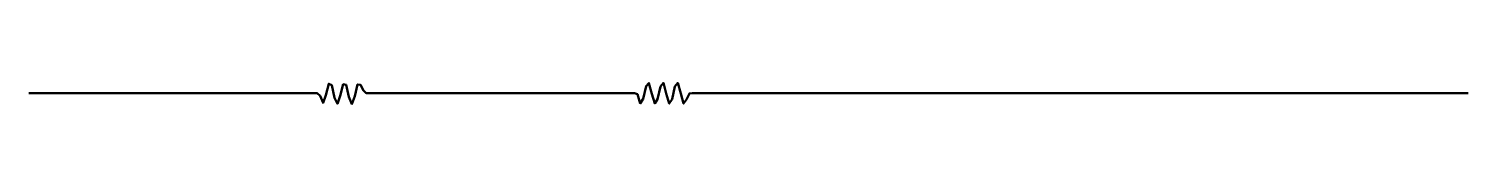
# Model space of a CAD drawing. Extents: x -47 to 452, y 172 to 669.
# Drawn here: x -47.1 to 451.9, y 622.3 to 629.6 of the extents above; entities that cross this region are included whole.
import ezdxf

# ---------------------------------------------------------------- set-up
doc = ezdxf.new("R2010")
doc.units = 0
doc.header["$MEASUREMENT"] = 0
doc.layers.add('Capa 1', color=7, linetype='Continuous', lineweight=0)

# ---------------------------------------------------------------- blocks, each defined once
blk = doc.blocks.new('Block_0')
at = {"layer": 'Capa 1', "color": 18, "lineweight": 50, "true_color": 0x000000}
blk.add_open_spline([(-47.14, 626.06), (-47.14, 626.06), (-46.14, 626.06), (-46.14, 626.06), (-46.14, 626.06), (-45.14, 626.06), (-45.14, 626.06), (-45.14, 626.06), (-44.14, 626.06), (-44.14, 626.06), (-44.14, 626.06), (-43.14, 626.06), (-43.14, 626.06), (-43.14, 626.06), (-42.14, 626.06), (-42.14, 626.06), (-42.14, 626.06), (-41.14, 626.06), (-41.14, 626.06), (-41.14, 626.06), (-40.14, 626.06), (-40.14, 626.06), (-40.14, 626.06), (-39.14, 626.06), (-39.14, 626.06), (-39.14, 626.06), (-38.14, 626.06), (-38.14, 626.06), (-38.14, 626.06), (-37.14, 626.06), (-37.14, 626.06), (-37.14, 626.06), (-36.14, 626.06), (-36.14, 626.06), (-36.14, 626.06), (-35.14, 626.06), (-35.14, 626.06), (-35.14, 626.06), (-34.14, 626.06), (-34.14, 626.06), (-34.14, 626.06), (-33.14, 626.06), (-33.14, 626.06), (-33.14, 626.06), (-32.14, 626.06), (-32.14, 626.06), (-32.14, 626.06), (-31.14, 626.06), (-31.14, 626.06), (-31.14, 626.06), (-30.14, 626.06), (-30.14, 626.06), (-30.14, 626.06), (-29.14, 626.06), (-29.14, 626.06), (-29.14, 626.06), (-28.14, 626.06), (-28.14, 626.06), (-28.14, 626.06), (-27.14, 626.06), (-27.14, 626.06), (-27.14, 626.06), (-26.14, 626.06), (-26.14, 626.06), (-26.14, 626.06), (-25.14, 626.06), (-25.14, 626.06), (-25.14, 626.06), (-24.14, 626.06), (-24.14, 626.06), (-24.14, 626.06), (-23.14, 626.06), (-23.14, 626.06), (-23.14, 626.06), (-22.14, 626.06), (-22.14, 626.06), (-22.14, 626.06), (-21.14, 626.06), (-21.14, 626.06), (-21.14, 626.06), (-20.14, 626.06), (-20.14, 626.06), (-20.14, 626.06), (-19.14, 626.06), (-19.14, 626.06), (-19.14, 626.06), (-18.14, 626.06), (-18.14, 626.06), (-18.14, 626.06), (-17.14, 626.06), (-17.14, 626.06), (-17.14, 626.06), (-16.14, 626.06), (-16.14, 626.06), (-16.14, 626.06), (-15.14, 626.06), (-15.14, 626.06), (-15.14, 626.06), (-14.14, 626.06), (-14.14, 626.06), (-14.14, 626.06), (-13.14, 626.06), (-13.14, 626.06), (-13.14, 626.06), (-12.14, 626.06), (-12.14, 626.06), (-12.14, 626.06), (-11.14, 626.06), (-11.14, 626.06), (-11.14, 626.06), (-10.14, 626.06), (-10.14, 626.06), (-10.14, 626.06), (-9.14, 626.06), (-9.14, 626.06), (-9.14, 626.06), (-8.14, 626.06), (-8.14, 626.06), (-8.14, 626.06), (-7.14, 626.06), (-7.14, 626.06), (-7.14, 626.06), (-6.14, 626.06), (-6.14, 626.06), (-6.14, 626.06), (-5.14, 626.06), (-5.14, 626.06), (-5.14, 626.06), (-4.14, 626.06), (-4.14, 626.06), (-4.14, 626.06), (-3.14, 626.06), (-3.14, 626.06), (-3.14, 626.06), (-2.14, 626.06), (-2.14, 626.06), (-2.14, 626.06), (-1.14, 626.06), (-1.14, 626.06), (-1.14, 626.06), (-0.14, 626.06), (-0.14, 626.06), (-0.14, 626.06), (0.86, 626.06), (0.86, 626.06), (0.86, 626.06), (1.86, 626.06), (1.86, 626.06), (1.86, 626.06), (2.86, 626.06), (2.86, 626.06), (2.86, 626.06), (3.86, 626.06), (3.86, 626.06), (3.86, 626.06), (4.86, 626.06), (4.86, 626.06), (4.86, 626.06), (5.86, 626.06), (5.86, 626.06), (5.86, 626.06), (6.86, 626.06), (6.86, 626.06), (6.86, 626.06), (7.86, 626.06), (7.86, 626.06), (7.86, 626.06), (8.86, 626.06), (8.86, 626.06), (8.86, 626.06), (9.86, 626.06), (9.86, 626.06), (9.86, 626.06), (10.86, 626.06), (10.86, 626.06), (10.86, 626.06), (11.86, 626.06), (11.86, 626.06), (11.86, 626.06), (12.86, 626.06), (12.86, 626.06), (12.86, 626.06), (13.86, 626.06), (13.86, 626.06), (13.86, 626.06), (14.86, 626.06), (14.86, 626.06), (14.86, 626.06), (15.86, 626.06), (15.86, 626.06), (15.86, 626.06), (16.86, 626.06), (16.86, 626.06), (16.86, 626.06), (17.86, 626.06), (17.86, 626.06), (17.86, 626.06), (18.86, 626.06), (18.86, 626.06), (18.86, 626.06), (19.86, 626.06), (19.86, 626.06), (19.86, 626.06), (20.86, 626.06), (20.86, 626.06), (20.86, 626.06), (21.86, 626.06), (21.86, 626.06), (21.86, 626.06), (22.86, 626.06), (22.86, 626.06), (22.86, 626.06), (23.86, 626.06), (23.86, 626.06), (23.86, 626.06), (24.86, 626.06), (24.86, 626.06), (24.86, 626.06), (25.86, 626.06), (25.86, 626.06), (25.86, 626.06), (26.86, 626.06), (26.86, 626.06), (26.86, 626.06), (27.86, 626.06), (27.86, 626.06), (27.86, 626.06), (28.86, 626.06), (28.86, 626.06), (28.86, 626.06), (29.86, 626.06), (29.86, 626.06), (29.86, 626.06), (30.86, 626.06), (30.86, 626.06), (30.86, 626.06), (31.86, 626.06), (31.86, 626.06), (31.86, 626.06), (32.86, 626.06), (32.86, 626.06), (32.86, 626.06), (33.86, 626.06), (33.86, 626.06), (33.86, 626.06), (34.86, 626.06), (34.86, 626.06), (34.86, 626.06), (35.86, 626.06), (35.86, 626.06), (35.86, 626.06), (36.86, 626.06), (36.86, 626.06), (36.86, 626.06), (37.86, 626.06), (37.86, 626.06), (37.86, 626.06), (38.86, 626.06), (38.86, 626.06), (38.86, 626.06), (39.86, 626.06), (39.86, 626.06), (39.86, 626.06), (40.86, 626.06), (40.86, 626.06), (40.86, 626.06), (41.86, 626.06), (41.86, 626.06), (41.86, 626.06), (42.86, 626.06), (42.86, 626.06), (42.86, 626.06), (43.86, 626.06), (43.86, 626.06), (43.86, 626.06), (44.86, 626.06), (44.86, 626.06), (44.86, 626.06), (45.86, 626.06), (45.86, 626.06), (45.86, 626.06), (46.86, 626.06), (46.86, 626.06), (46.86, 626.06), (47.86, 626.06), (47.86, 626.06), (47.86, 626.06), (48.86, 626.06), (48.86, 626.06), (48.86, 626.06), (49.86, 626.06), (49.86, 626.06), (49.86, 626.06), (50.86, 626.06), (50.86, 626.06), (50.86, 626.06), (51.86, 626.06), (51.86, 626.06), (51.86, 626.06), (52.86, 626.06), (52.86, 626.06), (52.86, 626.06), (53.86, 625.16), (53.86, 625.16), (53.86, 625.16), (54.86, 622.66), (54.86, 622.66), (54.86, 622.66), (55.86, 625.36), (55.86, 625.36), (55.86, 625.36), (56.86, 629.35), (56.86, 629.35), (56.86, 629.35), (57.86, 628.82), (57.86, 628.82), (57.86, 628.82), (58.86, 624.49), (58.86, 624.49), (58.86, 624.49), (59.86, 622.38), (59.86, 622.38), (59.86, 622.38), (60.86, 625.18), (60.86, 625.18), (60.86, 625.18), (61.86, 629.14), (61.86, 629.14), (61.86, 629.14), (62.86, 629), (62.86, 629), (62.86, 629), (63.86, 624.83), (63.86, 624.83), (63.86, 624.83), (64.86, 622.28), (64.86, 622.28), (64.86, 622.28), (65.86, 624.98), (65.86, 624.98), (65.86, 624.98), (66.86, 629.07), (66.86, 629.07), (66.86, 629.07), (67.86, 628.92), (67.86, 628.92), (67.86, 628.92), (68.86, 626.98), (68.86, 626.98), (68.86, 626.98), (69.86, 626.06), (69.86, 626.06), (69.86, 626.06), (70.86, 626.06), (70.86, 626.06), (70.86, 626.06), (71.86, 626.06), (71.86, 626.06), (71.86, 626.06), (72.86, 626.06), (72.86, 626.06), (72.86, 626.06), (73.86, 626.06), (73.86, 626.06), (73.86, 626.06), (74.86, 626.06), (74.86, 626.06), (74.86, 626.06), (75.86, 626.06), (75.86, 626.06), (75.86, 626.06), (76.86, 626.06), (76.86, 626.06), (76.86, 626.06), (77.86, 626.06), (77.86, 626.06), (77.86, 626.06), (78.86, 626.06), (78.86, 626.06), (78.86, 626.06), (79.86, 626.06), (79.86, 626.06), (79.86, 626.06), (80.86, 626.06), (80.86, 626.06), (80.86, 626.06), (81.86, 626.06), (81.86, 626.06), (81.86, 626.06), (82.86, 626.06), (82.86, 626.06), (82.86, 626.06), (83.86, 626.06), (83.86, 626.06), (83.86, 626.06), (84.86, 626.06), (84.86, 626.06), (84.86, 626.06), (85.86, 626.06), (85.86, 626.06), (85.86, 626.06), (86.86, 626.06), (86.86, 626.06), (86.86, 626.06), (87.86, 626.06), (87.86, 626.06), (87.86, 626.06), (88.86, 626.06), (88.86, 626.06), (88.86, 626.06), (89.86, 626.06), (89.86, 626.06), (89.86, 626.06), (90.86, 626.06), (90.86, 626.06), (90.86, 626.06), (91.86, 626.06), (91.86, 626.06), (91.86, 626.06), (92.86, 626.06), (92.86, 626.06), (92.86, 626.06), (93.86, 626.06), (93.86, 626.06), (93.86, 626.06), (94.86, 626.06), (94.86, 626.06), (94.86, 626.06), (95.86, 626.06), (95.86, 626.06), (95.86, 626.06), (96.86, 626.06), (96.86, 626.06), (96.86, 626.06), (97.86, 626.06), (97.86, 626.06), (97.86, 626.06), (98.86, 626.06), (98.86, 626.06), (98.86, 626.06), (99.86, 626.06), (99.86, 626.06), (99.86, 626.06), (100.86, 626.06), (100.86, 626.06), (100.86, 626.06), (101.86, 626.06), (101.86, 626.06), (101.86, 626.06), (102.86, 626.06), (102.86, 626.06), (102.86, 626.06), (103.86, 626.06), (103.86, 626.06), (103.86, 626.06), (104.86, 626.06), (104.86, 626.06), (104.86, 626.06), (105.86, 626.06), (105.86, 626.06), (105.86, 626.06), (106.86, 626.06), (106.86, 626.06), (106.86, 626.06), (107.86, 626.06), (107.86, 626.06), (107.86, 626.06), (108.86, 626.06), (108.86, 626.06), (108.86, 626.06), (109.86, 626.06), (109.86, 626.06), (109.86, 626.06), (110.86, 626.06), (110.86, 626.06), (110.86, 626.06), (111.86, 626.06), (111.86, 626.06), (111.86, 626.06), (112.86, 626.06), (112.86, 626.06), (112.86, 626.06), (113.86, 626.06), (113.86, 626.06), (113.86, 626.06), (114.86, 626.06), (114.86, 626.06), (114.86, 626.06), (115.86, 626.06), (115.86, 626.06), (115.86, 626.06), (116.86, 626.06), (116.86, 626.06), (116.86, 626.06), (117.86, 626.06), (117.86, 626.06), (117.86, 626.06), (118.86, 626.06), (118.86, 626.06), (118.86, 626.06), (119.86, 626.06), (119.86, 626.06), (119.86, 626.06), (120.86, 626.06), (120.86, 626.06), (120.86, 626.06), (121.86, 626.06), (121.86, 626.06), (121.86, 626.06), (122.86, 626.06), (122.86, 626.06), (122.86, 626.06), (123.86, 626.06), (123.86, 626.06), (123.86, 626.06), (124.86, 626.06), (124.86, 626.06), (124.86, 626.06), (125.86, 626.06), (125.86, 626.06), (125.86, 626.06), (126.86, 626.06), (126.86, 626.06), (126.86, 626.06), (127.86, 626.06), (127.86, 626.06), (127.86, 626.06), (128.86, 626.06), (128.86, 626.06), (128.86, 626.06), (129.86, 626.06), (129.86, 626.06), (129.86, 626.06), (130.86, 626.06), (130.86, 626.06), (130.86, 626.06), (131.86, 626.06), (131.86, 626.06), (131.86, 626.06), (132.86, 626.06), (132.86, 626.06), (132.86, 626.06), (133.86, 626.06), (133.86, 626.06), (133.86, 626.06), (134.86, 626.06), (134.86, 626.06), (134.86, 626.06), (135.86, 626.06), (135.86, 626.06), (135.86, 626.06), (136.86, 626.06), (136.86, 626.06), (136.86, 626.06), (137.86, 626.06), (137.86, 626.06), (137.86, 626.06), (138.86, 626.06), (138.86, 626.06), (138.86, 626.06), (139.86, 626.06), (139.86, 626.06), (139.86, 626.06), (140.86, 626.06), (140.86, 626.06), (140.86, 626.06), (141.86, 626.06), (141.86, 626.06), (141.86, 626.06), (142.86, 626.06), (142.86, 626.06), (142.86, 626.06), (143.86, 626.06), (143.86, 626.06), (143.86, 626.06), (144.86, 626.06), (144.86, 626.06), (144.86, 626.06), (145.86, 626.06), (145.86, 626.06), (145.86, 626.06), (146.86, 626.06), (146.86, 626.06), (146.86, 626.06), (147.86, 626.06), (147.86, 626.06), (147.86, 626.06), (148.86, 626.06), (148.86, 626.06), (148.86, 626.06), (149.86, 626.06), (149.86, 626.06), (149.86, 626.06), (150.86, 626.06), (150.86, 626.06), (150.86, 626.06), (151.86, 626.06), (151.86, 626.06), (151.86, 626.06), (152.86, 626.06), (152.86, 626.06), (152.86, 626.06), (153.86, 626.06), (153.86, 626.06), (153.86, 626.06), (154.86, 626.06), (154.86, 626.06), (154.86, 626.06), (155.86, 626.06), (155.86, 626.06), (155.86, 626.06), (156.86, 626.06), (156.86, 626.06), (156.86, 626.06), (157.86, 626.06), (157.86, 626.06), (157.86, 626.06), (158.86, 626.06), (158.86, 626.06), (158.86, 626.06), (159.86, 626.06), (159.86, 626.06), (159.86, 626.06), (160.86, 626.06), (160.86, 626.06), (160.86, 626.06), (161.86, 626.06), (161.86, 626.06), (161.86, 626.06), (162.86, 626.06), (162.86, 626.06), (162.86, 626.06), (163.86, 625.68), (163.86, 625.68), (163.86, 625.68), (164.86, 622.51), (164.86, 622.51), (164.86, 622.51), (165.86, 624.15), (165.86, 624.15), (165.86, 624.15), (166.86, 628.44), (166.86, 628.44), (166.86, 628.44), (167.86, 629.56), (167.86, 629.56), (167.86, 629.56), (168.86, 625.86), (168.86, 625.86), (168.86, 625.86), (169.86, 622.49), (169.86, 622.49), (169.86, 622.49), (170.86, 623.94), (170.86, 623.94), (170.86, 623.94), (171.86, 628.37), (171.86, 628.37), (171.86, 628.37), (172.86, 629.61), (172.86, 629.61), (172.86, 629.61), (173.86, 625.93), (173.86, 625.93), (173.86, 625.93), (174.86, 622.43), (174.86, 622.43), (174.86, 622.43), (175.86, 623.96), (175.86, 623.96), (175.86, 623.96), (176.86, 628.4), (176.86, 628.4), (176.86, 628.4), (177.86, 629.6), (177.86, 629.6), (177.86, 629.6), (178.86, 625.89), (178.86, 625.89), (178.86, 625.89), (179.86, 622.45), (179.86, 622.45), (179.86, 622.45), (180.86, 623.81), (180.86, 623.81), (180.86, 623.81), (181.86, 625.96), (181.86, 625.96), (181.86, 625.96), (182.86, 626.06), (182.86, 626.06), (182.86, 626.06), (183.86, 626.06), (183.86, 626.06), (183.86, 626.06), (184.86, 626.06), (184.86, 626.06), (184.86, 626.06), (185.86, 626.06), (185.86, 626.06), (185.86, 626.06), (186.86, 626.06), (186.86, 626.06), (186.86, 626.06), (187.86, 626.06), (187.86, 626.06), (187.86, 626.06), (188.86, 626.06), (188.86, 626.06), (188.86, 626.06), (189.86, 626.06), (189.86, 626.06), (189.86, 626.06), (190.86, 626.06), (190.86, 626.06), (190.86, 626.06), (191.86, 626.06), (191.86, 626.06), (191.86, 626.06), (192.86, 626.06), (192.86, 626.06), (192.86, 626.06), (193.86, 626.06), (193.86, 626.06), (193.86, 626.06), (194.86, 626.06), (194.86, 626.06), (194.86, 626.06), (195.86, 626.06), (195.86, 626.06), (195.86, 626.06), (196.86, 626.06), (196.86, 626.06), (196.86, 626.06), (197.86, 626.06), (197.86, 626.06), (197.86, 626.06), (198.86, 626.06), (198.86, 626.06), (198.86, 626.06), (199.86, 626.06), (199.86, 626.06), (199.86, 626.06), (200.86, 626.06), (200.86, 626.06), (200.86, 626.06), (201.86, 626.06), (201.86, 626.06), (201.86, 626.06), (202.86, 626.06), (202.86, 626.06), (202.86, 626.06), (203.86, 626.06), (203.86, 626.06), (203.86, 626.06), (204.86, 626.06), (204.86, 626.06), (204.86, 626.06), (205.86, 626.06), (205.86, 626.06), (205.86, 626.06), (206.86, 626.06), (206.86, 626.06), (206.86, 626.06), (207.86, 626.06), (207.86, 626.06), (207.86, 626.06), (208.86, 626.06), (208.86, 626.06), (208.86, 626.06), (209.86, 626.06), (209.86, 626.06), (209.86, 626.06), (210.86, 626.06), (210.86, 626.06), (210.86, 626.06), (211.86, 626.06), (211.86, 626.06), (211.86, 626.06), (212.86, 626.06), (212.86, 626.06), (212.86, 626.06), (213.86, 626.06), (213.86, 626.06), (213.86, 626.06), (214.86, 626.06), (214.86, 626.06), (214.86, 626.06), (215.86, 626.06), (215.86, 626.06), (215.86, 626.06), (216.86, 626.06), (216.86, 626.06), (216.86, 626.06), (217.86, 626.06), (217.86, 626.06), (217.86, 626.06), (218.86, 626.06), (218.86, 626.06), (218.86, 626.06), (219.86, 626.06), (219.86, 626.06), (219.86, 626.06), (220.86, 626.06), (220.86, 626.06), (220.86, 626.06), (221.86, 626.06), (221.86, 626.06), (221.86, 626.06), (222.86, 626.06), (222.86, 626.06), (222.86, 626.06), (223.86, 626.06), (223.86, 626.06), (223.86, 626.06), (224.86, 626.06), (224.86, 626.06), (224.86, 626.06), (225.86, 626.06), (225.86, 626.06), (225.86, 626.06), (226.86, 626.06), (226.86, 626.06), (226.86, 626.06), (227.86, 626.06), (227.86, 626.06), (227.86, 626.06), (228.86, 626.06), (228.86, 626.06), (228.86, 626.06), (229.86, 626.06), (229.86, 626.06), (229.86, 626.06), (230.86, 626.06), (230.86, 626.06), (230.86, 626.06), (231.86, 626.06), (231.86, 626.06), (231.86, 626.06), (232.86, 626.06), (232.86, 626.06), (232.86, 626.06), (233.86, 626.06), (233.86, 626.06), (233.86, 626.06), (234.86, 626.06), (234.86, 626.06), (234.86, 626.06), (235.86, 626.06), (235.86, 626.06), (235.86, 626.06), (236.86, 626.06), (236.86, 626.06), (236.86, 626.06), (237.86, 626.06), (237.86, 626.06), (237.86, 626.06), (238.86, 626.06), (238.86, 626.06), (238.86, 626.06), (239.86, 626.06), (239.86, 626.06), (239.86, 626.06), (240.86, 626.06), (240.86, 626.06), (240.86, 626.06), (241.86, 626.06), (241.86, 626.06), (241.86, 626.06), (242.86, 626.06), (242.86, 626.06), (242.86, 626.06), (243.86, 626.06), (243.86, 626.06), (243.86, 626.06), (244.86, 626.06), (244.86, 626.06), (244.86, 626.06), (245.86, 626.06), (245.86, 626.06), (245.86, 626.06), (246.86, 626.06), (246.86, 626.06), (246.86, 626.06), (247.86, 626.06), (247.86, 626.06), (247.86, 626.06), (248.86, 626.06), (248.86, 626.06), (248.86, 626.06), (249.86, 626.06), (249.86, 626.06), (249.86, 626.06), (250.86, 626.06), (250.86, 626.06), (250.86, 626.06), (251.86, 626.06), (251.86, 626.06), (251.86, 626.06), (252.86, 626.06), (252.86, 626.06), (252.86, 626.06), (253.86, 626.06), (253.86, 626.06), (253.86, 626.06), (254.86, 626.06), (254.86, 626.06), (254.86, 626.06), (255.86, 626.06), (255.86, 626.06), (255.86, 626.06), (256.86, 626.06), (256.86, 626.06), (256.86, 626.06), (257.86, 626.06), (257.86, 626.06), (257.86, 626.06), (258.86, 626.06), (258.86, 626.06), (258.86, 626.06), (259.86, 626.06), (259.86, 626.06), (259.86, 626.06), (260.86, 626.06), (260.86, 626.06), (260.86, 626.06), (261.86, 626.06), (261.86, 626.06), (261.86, 626.06), (262.86, 626.06), (262.86, 626.06), (262.86, 626.06), (263.86, 626.06), (263.86, 626.06), (263.86, 626.06), (264.86, 626.06), (264.86, 626.06), (264.86, 626.06), (265.86, 626.06), (265.86, 626.06), (265.86, 626.06), (266.86, 626.06), (266.86, 626.06), (266.86, 626.06), (267.86, 626.06), (267.86, 626.06), (267.86, 626.06), (268.86, 626.06), (268.86, 626.06), (268.86, 626.06), (269.86, 626.06), (269.86, 626.06), (269.86, 626.06), (270.86, 626.06), (270.86, 626.06), (270.86, 626.06), (271.86, 626.06), (271.86, 626.06), (271.86, 626.06), (272.86, 626.06), (272.86, 626.06), (272.86, 626.06), (273.86, 626.06), (273.86, 626.06), (273.86, 626.06), (274.86, 626.06), (274.86, 626.06), (274.86, 626.06), (275.86, 626.06), (275.86, 626.06), (275.86, 626.06), (276.86, 626.06), (276.86, 626.06), (276.86, 626.06), (277.86, 626.06), (277.86, 626.06), (277.86, 626.06), (278.86, 626.06), (278.86, 626.06), (278.86, 626.06), (279.86, 626.06), (279.86, 626.06), (279.86, 626.06), (280.86, 626.06), (280.86, 626.06), (280.86, 626.06), (281.86, 626.06), (281.86, 626.06), (281.86, 626.06), (282.86, 626.06), (282.86, 626.06), (282.86, 626.06), (283.86, 626.06), (283.86, 626.06), (283.86, 626.06), (284.86, 626.06), (284.86, 626.06), (284.86, 626.06), (285.86, 626.06), (285.86, 626.06), (285.86, 626.06), (286.86, 626.06), (286.86, 626.06), (286.86, 626.06), (287.86, 626.06), (287.86, 626.06), (287.86, 626.06), (288.86, 626.06), (288.86, 626.06), (288.86, 626.06), (289.86, 626.06), (289.86, 626.06), (289.86, 626.06), (290.86, 626.06), (290.86, 626.06), (290.86, 626.06), (291.86, 626.06), (291.86, 626.06), (291.86, 626.06), (292.86, 626.06), (292.86, 626.06), (292.86, 626.06), (293.86, 626.06), (293.86, 626.06), (293.86, 626.06), (294.86, 626.06), (294.86, 626.06), (294.86, 626.06), (295.86, 626.06), (295.86, 626.06), (295.86, 626.06), (296.86, 626.06), (296.86, 626.06), (296.86, 626.06), (297.86, 626.06), (297.86, 626.06), (297.86, 626.06), (298.86, 626.06), (298.86, 626.06), (298.86, 626.06), (299.86, 626.06), (299.86, 626.06), (299.86, 626.06), (300.86, 626.06), (300.86, 626.06), (300.86, 626.06), (301.86, 626.06), (301.86, 626.06), (301.86, 626.06), (302.86, 626.06), (302.86, 626.06), (302.86, 626.06), (303.86, 626.06), (303.86, 626.06), (303.86, 626.06), (304.86, 626.06), (304.86, 626.06), (304.86, 626.06), (305.86, 626.06), (305.86, 626.06), (305.86, 626.06), (306.86, 626.06), (306.86, 626.06), (306.86, 626.06), (307.86, 626.06), (307.86, 626.06), (307.86, 626.06), (308.86, 626.06), (308.86, 626.06), (308.86, 626.06), (309.86, 626.06), (309.86, 626.06), (309.86, 626.06), (310.86, 626.06), (310.86, 626.06), (310.86, 626.06), (311.86, 626.06), (311.86, 626.06), (311.86, 626.06), (312.86, 626.06), (312.86, 626.06), (312.86, 626.06), (313.86, 626.06), (313.86, 626.06), (313.86, 626.06), (314.86, 626.06), (314.86, 626.06), (314.86, 626.06), (315.86, 626.06), (315.86, 626.06), (315.86, 626.06), (316.86, 626.06), (316.86, 626.06), (316.86, 626.06), (317.86, 626.06), (317.86, 626.06), (317.86, 626.06), (318.86, 626.06), (318.86, 626.06), (318.86, 626.06), (319.86, 626.06), (319.86, 626.06), (319.86, 626.06), (320.86, 626.06), (320.86, 626.06), (320.86, 626.06), (321.86, 626.06), (321.86, 626.06), (321.86, 626.06), (322.86, 626.06), (322.86, 626.06), (322.86, 626.06), (323.86, 626.06), (323.86, 626.06), (323.86, 626.06), (324.86, 626.06), (324.86, 626.06), (324.86, 626.06), (325.86, 626.06), (325.86, 626.06), (325.86, 626.06), (326.86, 626.06), (326.86, 626.06), (326.86, 626.06), (327.86, 626.06), (327.86, 626.06), (327.86, 626.06), (328.86, 626.06), (328.86, 626.06), (328.86, 626.06), (329.86, 626.06), (329.86, 626.06), (329.86, 626.06), (330.86, 626.06), (330.86, 626.06), (330.86, 626.06), (331.86, 626.06), (331.86, 626.06), (331.86, 626.06), (332.86, 626.06), (332.86, 626.06), (332.86, 626.06), (333.86, 626.06), (333.86, 626.06), (333.86, 626.06), (334.86, 626.06), (334.86, 626.06), (334.86, 626.06), (335.86, 626.06), (335.86, 626.06), (335.86, 626.06), (336.86, 626.06), (336.86, 626.06), (336.86, 626.06), (337.86, 626.06), (337.86, 626.06), (337.86, 626.06), (338.86, 626.06), (338.86, 626.06), (338.86, 626.06), (339.86, 626.06), (339.86, 626.06), (339.86, 626.06), (340.86, 626.06), (340.86, 626.06), (340.86, 626.06), (341.86, 626.06), (341.86, 626.06), (341.86, 626.06), (342.86, 626.06), (342.86, 626.06), (342.86, 626.06), (343.86, 626.06), (343.86, 626.06), (343.86, 626.06), (344.86, 626.06), (344.86, 626.06), (344.86, 626.06), (345.86, 626.06), (345.86, 626.06), (345.86, 626.06), (346.86, 626.06), (346.86, 626.06), (346.86, 626.06), (347.86, 626.06), (347.86, 626.06), (347.86, 626.06), (348.86, 626.06), (348.86, 626.06), (348.86, 626.06), (349.86, 626.06), (349.86, 626.06), (349.86, 626.06), (350.86, 626.06), (350.86, 626.06), (350.86, 626.06), (351.86, 626.06), (351.86, 626.06), (351.86, 626.06), (352.86, 626.06), (352.86, 626.06), (352.86, 626.06), (353.86, 626.06), (353.86, 626.06), (353.86, 626.06), (354.86, 626.06), (354.86, 626.06), (354.86, 626.06), (355.86, 626.06), (355.86, 626.06), (355.86, 626.06), (356.86, 626.06), (356.86, 626.06), (356.86, 626.06), (357.86, 626.06), (357.86, 626.06), (357.86, 626.06), (358.86, 626.06), (358.86, 626.06), (358.86, 626.06), (359.86, 626.06), (359.86, 626.06), (359.86, 626.06), (360.86, 626.06), (360.86, 626.06), (360.86, 626.06), (361.86, 626.06), (361.86, 626.06), (361.86, 626.06), (362.86, 626.06), (362.86, 626.06), (362.86, 626.06), (363.86, 626.06), (363.86, 626.06), (363.86, 626.06), (364.86, 626.06), (364.86, 626.06), (364.86, 626.06), (365.86, 626.06), (365.86, 626.06), (365.86, 626.06), (366.86, 626.06), (366.86, 626.06), (366.86, 626.06), (367.86, 626.06), (367.86, 626.06), (367.86, 626.06), (368.86, 626.06), (368.86, 626.06), (368.86, 626.06), (369.86, 626.06), (369.86, 626.06), (369.86, 626.06), (370.86, 626.06), (370.86, 626.06), (370.86, 626.06), (371.86, 626.06), (371.86, 626.06), (371.86, 626.06), (372.86, 626.06), (372.86, 626.06), (372.86, 626.06), (373.86, 626.06), (373.86, 626.06), (373.86, 626.06), (374.86, 626.06), (374.86, 626.06), (374.86, 626.06), (375.86, 626.06), (375.86, 626.06), (375.86, 626.06), (376.86, 626.06), (376.86, 626.06), (376.86, 626.06), (377.86, 626.06), (377.86, 626.06), (377.86, 626.06), (378.86, 626.06), (378.86, 626.06), (378.86, 626.06), (379.86, 626.06), (379.86, 626.06), (379.86, 626.06), (380.86, 626.06), (380.86, 626.06), (380.86, 626.06), (381.86, 626.06), (381.86, 626.06), (381.86, 626.06), (382.86, 626.06), (382.86, 626.06), (382.86, 626.06), (383.86, 626.06), (383.86, 626.06), (383.86, 626.06), (384.86, 626.06), (384.86, 626.06), (384.86, 626.06), (385.86, 626.06), (385.86, 626.06), (385.86, 626.06), (386.86, 626.06), (386.86, 626.06), (386.86, 626.06), (387.86, 626.06), (387.86, 626.06), (387.86, 626.06), (388.86, 626.06), (388.86, 626.06), (388.86, 626.06), (389.86, 626.06), (389.86, 626.06), (389.86, 626.06), (390.86, 626.06), (390.86, 626.06), (390.86, 626.06), (391.86, 626.06), (391.86, 626.06), (391.86, 626.06), (392.86, 626.06), (392.86, 626.06), (392.86, 626.06), (393.86, 626.06), (393.86, 626.06), (393.86, 626.06), (394.86, 626.06), (394.86, 626.06), (394.86, 626.06), (395.86, 626.06), (395.86, 626.06), (395.86, 626.06), (396.86, 626.06), (396.86, 626.06), (396.86, 626.06), (397.86, 626.06), (397.86, 626.06), (397.86, 626.06), (398.86, 626.06), (398.86, 626.06), (398.86, 626.06), (399.86, 626.06), (399.86, 626.06), (399.86, 626.06), (400.86, 626.06), (400.86, 626.06), (400.86, 626.06), (401.86, 626.06), (401.86, 626.06), (401.86, 626.06), (402.86, 626.06), (402.86, 626.06), (402.86, 626.06), (403.86, 626.06), (403.86, 626.06), (403.86, 626.06), (404.86, 626.06), (404.86, 626.06), (404.86, 626.06), (405.86, 626.06), (405.86, 626.06), (405.86, 626.06), (406.86, 626.06), (406.86, 626.06), (406.86, 626.06), (407.86, 626.06), (407.86, 626.06), (407.86, 626.06), (408.86, 626.06), (408.86, 626.06), (408.86, 626.06), (409.86, 626.06), (409.86, 626.06), (409.86, 626.06), (410.86, 626.06), (410.86, 626.06), (410.86, 626.06), (411.86, 626.06), (411.86, 626.06), (411.86, 626.06), (412.86, 626.06), (412.86, 626.06), (412.86, 626.06), (413.86, 626.06), (413.86, 626.06), (413.86, 626.06), (414.86, 626.06), (414.86, 626.06), (414.86, 626.06), (415.86, 626.06), (415.86, 626.06), (415.86, 626.06), (416.86, 626.06), (416.86, 626.06), (416.86, 626.06), (417.86, 626.06), (417.86, 626.06), (417.86, 626.06), (418.86, 626.06), (418.86, 626.06), (418.86, 626.06), (419.86, 626.06), (419.86, 626.06), (419.86, 626.06), (420.86, 626.06), (420.86, 626.06), (420.86, 626.06), (421.86, 626.06), (421.86, 626.06), (421.86, 626.06), (422.86, 626.06), (422.86, 626.06), (422.86, 626.06), (423.86, 626.06), (423.86, 626.06), (423.86, 626.06), (424.86, 626.06), (424.86, 626.06), (424.86, 626.06), (425.86, 626.06), (425.86, 626.06), (425.86, 626.06), (426.86, 626.06), (426.86, 626.06), (426.86, 626.06), (427.86, 626.06), (427.86, 626.06), (427.86, 626.06), (428.86, 626.06), (428.86, 626.06), (428.86, 626.06), (429.86, 626.06), (429.86, 626.06), (429.86, 626.06), (430.86, 626.06), (430.86, 626.06), (430.86, 626.06), (431.86, 626.06), (431.86, 626.06), (431.86, 626.06), (432.86, 626.06), (432.86, 626.06), (432.86, 626.06), (433.86, 626.06), (433.86, 626.06), (433.86, 626.06), (434.86, 626.06), (434.86, 626.06), (434.86, 626.06), (435.86, 626.06), (435.86, 626.06), (435.86, 626.06), (436.86, 626.06), (436.86, 626.06), (436.86, 626.06), (437.86, 626.06), (437.86, 626.06), (437.86, 626.06), (438.86, 626.06), (438.86, 626.06), (438.86, 626.06), (439.86, 626.06), (439.86, 626.06), (439.86, 626.06), (440.86, 626.06), (440.86, 626.06), (440.86, 626.06), (441.86, 626.06), (441.86, 626.06), (441.86, 626.06), (442.86, 626.06), (442.86, 626.06), (442.86, 626.06), (443.86, 626.06), (443.86, 626.06), (443.86, 626.06), (444.86, 626.06), (444.86, 626.06), (444.86, 626.06), (445.86, 626.06), (445.86, 626.06), (445.86, 626.06), (446.86, 626.06), (446.86, 626.06), (446.86, 626.06), (447.86, 626.06), (447.86, 626.06), (447.86, 626.06), (448.86, 626.06), (448.86, 626.06), (448.86, 626.06), (449.86, 626.06), (449.86, 626.06), (449.86, 626.06), (450.86, 626.06), (450.86, 626.06), (450.86, 626.06), (451.86, 626.06), (451.86, 626.06)], degree=3, knots=[0, 0, 0, 0, 1, 1, 1, 2, 2, 2, 3, 3, 3, 4, 4, 4, 5, 5, 5, 6, 6, 6, 7, 7, 7, 8, 8, 8, 9, 9, 9, 10, 10, 10, 11, 11, 11, 12, 12, 12, 13, 13, 13, 14, 14, 14, 15, 15, 15, 16, 16, 16, 17, 17, 17, 18, 18, 18, 19, 19, 19, 20, 20, 20, 21, 21, 21, 22, 22, 22, 23, 23, 23, 24, 24, 24, 25, 25, 25, 26, 26, 26, 27, 27, 27, 28, 28, 28, 29, 29, 29, 30, 30, 30, 31, 31, 31, 32, 32, 32, 33, 33, 33, 34, 34, 34, 35, 35, 35, 36, 36, 36, 37, 37, 37, 38, 38, 38, 39, 39, 39, 40, 40, 40, 41, 41, 41, 42, 42, 42, 43, 43, 43, 44, 44, 44, 45, 45, 45, 46, 46, 46, 47, 47, 47, 48, 48, 48, 49, 49, 49, 50, 50, 50, 51, 51, 51, 52, 52, 52, 53, 53, 53, 54, 54, 54, 55, 55, 55, 56, 56, 56, 57, 57, 57, 58, 58, 58, 59, 59, 59, 60, 60, 60, 61, 61, 61, 62, 62, 62, 63, 63, 63, 64, 64, 64, 65, 65, 65, 66, 66, 66, 67, 67, 67, 68, 68, 68, 69, 69, 69, 70, 70, 70, 71, 71, 71, 72, 72, 72, 73, 73, 73, 74, 74, 74, 75, 75, 75, 76, 76, 76, 77, 77, 77, 78, 78, 78, 79, 79, 79, 80, 80, 80, 81, 81, 81, 82, 82, 82, 83, 83, 83, 84, 84, 84, 85, 85, 85, 86, 86, 86, 87, 87, 87, 88, 88, 88, 89, 89, 89, 90, 90, 90, 91, 91, 91, 92, 92, 92, 93, 93, 93, 94, 94, 94, 95, 95, 95, 96, 96, 96, 97, 97, 97, 98, 98, 98, 99, 99, 99, 100, 100, 100, 101, 101, 101, 102, 102, 102, 103, 103, 103, 104, 104, 104, 105, 105, 105, 106, 106, 106, 107, 107, 107, 108, 108, 108, 109, 109, 109, 110, 110, 110, 111, 111, 111, 112, 112, 112, 113, 113, 113, 114, 114, 114, 115, 115, 115, 116, 116, 116, 117, 117, 117, 118, 118, 118, 119, 119, 119, 120, 120, 120, 121, 121, 121, 122, 122, 122, 123, 123, 123, 124, 124, 124, 125, 125, 125, 126, 126, 126, 127, 127, 127, 128, 128, 128, 129, 129, 129, 130, 130, 130, 131, 131, 131, 132, 132, 132, 133, 133, 133, 134, 134, 134, 135, 135, 135, 136, 136, 136, 137, 137, 137, 138, 138, 138, 139, 139, 139, 140, 140, 140, 141, 141, 141, 142, 142, 142, 143, 143, 143, 144, 144, 144, 145, 145, 145, 146, 146, 146, 147, 147, 147, 148, 148, 148, 149, 149, 149, 150, 150, 150, 151, 151, 151, 152, 152, 152, 153, 153, 153, 154, 154, 154, 155, 155, 155, 156, 156, 156, 157, 157, 157, 158, 158, 158, 159, 159, 159, 160, 160, 160, 161, 161, 161, 162, 162, 162, 163, 163, 163, 164, 164, 164, 165, 165, 165, 166, 166, 166, 167, 167, 167, 168, 168, 168, 169, 169, 169, 170, 170, 170, 171, 171, 171, 172, 172, 172, 173, 173, 173, 174, 174, 174, 175, 175, 175, 176, 176, 176, 177, 177, 177, 178, 178, 178, 179, 179, 179, 180, 180, 180, 181, 181, 181, 182, 182, 182, 183, 183, 183, 184, 184, 184, 185, 185, 185, 186, 186, 186, 187, 187, 187, 188, 188, 188, 189, 189, 189, 190, 190, 190, 191, 191, 191, 192, 192, 192, 193, 193, 193, 194, 194, 194, 195, 195, 195, 196, 196, 196, 197, 197, 197, 198, 198, 198, 199, 199, 199, 200, 200, 200, 201, 201, 201, 202, 202, 202, 203, 203, 203, 204, 204, 204, 205, 205, 205, 206, 206, 206, 207, 207, 207, 208, 208, 208, 209, 209, 209, 210, 210, 210, 211, 211, 211, 212, 212, 212, 213, 213, 213, 214, 214, 214, 215, 215, 215, 216, 216, 216, 217, 217, 217, 218, 218, 218, 219, 219, 219, 220, 220, 220, 221, 221, 221, 222, 222, 222, 223, 223, 223, 224, 224, 224, 225, 225, 225, 226, 226, 226, 227, 227, 227, 228, 228, 228, 229, 229, 229, 230, 230, 230, 231, 231, 231, 232, 232, 232, 233, 233, 233, 234, 234, 234, 235, 235, 235, 236, 236, 236, 237, 237, 237, 238, 238, 238, 239, 239, 239, 240, 240, 240, 241, 241, 241, 242, 242, 242, 243, 243, 243, 244, 244, 244, 245, 245, 245, 246, 246, 246, 247, 247, 247, 248, 248, 248, 249, 249, 249, 250, 250, 250, 251, 251, 251, 252, 252, 252, 253, 253, 253, 254, 254, 254, 255, 255, 255, 256, 256, 256, 257, 257, 257, 258, 258, 258, 259, 259, 259, 260, 260, 260, 261, 261, 261, 262, 262, 262, 263, 263, 263, 264, 264, 264, 265, 265, 265, 266, 266, 266, 267, 267, 267, 268, 268, 268, 269, 269, 269, 270, 270, 270, 271, 271, 271, 272, 272, 272, 273, 273, 273, 274, 274, 274, 275, 275, 275, 276, 276, 276, 277, 277, 277, 278, 278, 278, 279, 279, 279, 280, 280, 280, 281, 281, 281, 282, 282, 282, 283, 283, 283, 284, 284, 284, 285, 285, 285, 286, 286, 286, 287, 287, 287, 288, 288, 288, 289, 289, 289, 290, 290, 290, 291, 291, 291, 292, 292, 292, 293, 293, 293, 294, 294, 294, 295, 295, 295, 296, 296, 296, 297, 297, 297, 298, 298, 298, 299, 299, 299, 300, 300, 300, 301, 301, 301, 302, 302, 302, 303, 303, 303, 304, 304, 304, 305, 305, 305, 306, 306, 306, 307, 307, 307, 308, 308, 308, 309, 309, 309, 310, 310, 310, 311, 311, 311, 312, 312, 312, 313, 313, 313, 314, 314, 314, 315, 315, 315, 316, 316, 316, 317, 317, 317, 318, 318, 318, 319, 319, 319, 320, 320, 320, 321, 321, 321, 322, 322, 322, 323, 323, 323, 324, 324, 324, 325, 325, 325, 326, 326, 326, 327, 327, 327, 328, 328, 328, 329, 329, 329, 330, 330, 330, 331, 331, 331, 332, 332, 332, 333, 333, 333, 334, 334, 334, 335, 335, 335, 336, 336, 336, 337, 337, 337, 338, 338, 338, 339, 339, 339, 340, 340, 340, 341, 341, 341, 342, 342, 342, 343, 343, 343, 344, 344, 344, 345, 345, 345, 346, 346, 346, 347, 347, 347, 348, 348, 348, 349, 349, 349, 350, 350, 350, 351, 351, 351, 352, 352, 352, 353, 353, 353, 354, 354, 354, 355, 355, 355, 356, 356, 356, 357, 357, 357, 358, 358, 358, 359, 359, 359, 360, 360, 360, 361, 361, 361, 362, 362, 362, 363, 363, 363, 364, 364, 364, 365, 365, 365, 366, 366, 366, 367, 367, 367, 368, 368, 368, 369, 369, 369, 370, 370, 370, 371, 371, 371, 372, 372, 372, 373, 373, 373, 374, 374, 374, 375, 375, 375, 376, 376, 376, 377, 377, 377, 378, 378, 378, 379, 379, 379, 380, 380, 380, 381, 381, 381, 382, 382, 382, 383, 383, 383, 384, 384, 384, 385, 385, 385, 386, 386, 386, 387, 387, 387, 388, 388, 388, 389, 389, 389, 390, 390, 390, 391, 391, 391, 392, 392, 392, 393, 393, 393, 394, 394, 394, 395, 395, 395, 396, 396, 396, 397, 397, 397, 398, 398, 398, 399, 399, 399, 400, 400, 400, 401, 401, 401, 402, 402, 402, 403, 403, 403, 404, 404, 404, 405, 405, 405, 406, 406, 406, 407, 407, 407, 408, 408, 408, 409, 409, 409, 410, 410, 410, 411, 411, 411, 412, 412, 412, 413, 413, 413, 414, 414, 414, 415, 415, 415, 416, 416, 416, 417, 417, 417, 418, 418, 418, 419, 419, 419, 420, 420, 420, 421, 421, 421, 422, 422, 422, 423, 423, 423, 424, 424, 424, 425, 425, 425, 426, 426, 426, 427, 427, 427, 428, 428, 428, 429, 429, 429, 430, 430, 430, 431, 431, 431, 432, 432, 432, 433, 433, 433, 434, 434, 434, 435, 435, 435, 436, 436, 436, 437, 437, 437, 438, 438, 438, 439, 439, 439, 440, 440, 440, 441, 441, 441, 442, 442, 442, 443, 443, 443, 444, 444, 444, 445, 445, 445, 446, 446, 446, 447, 447, 447, 448, 448, 448, 449, 449, 449, 450, 450, 450, 451, 451, 451, 452, 452, 452, 453, 453, 453, 454, 454, 454, 455, 455, 455, 456, 456, 456, 457, 457, 457, 458, 458, 458, 459, 459, 459, 460, 460, 460, 461, 461, 461, 462, 462, 462, 463, 463, 463, 464, 464, 464, 465, 465, 465, 466, 466, 466, 467, 467, 467, 468, 468, 468, 469, 469, 469, 470, 470, 470, 471, 471, 471, 472, 472, 472, 473, 473, 473, 474, 474, 474, 475, 475, 475, 476, 476, 476, 477, 477, 477, 478, 478, 478, 479, 479, 479, 480, 480, 480, 481, 481, 481, 482, 482, 482, 483, 483, 483, 484, 484, 484, 485, 485, 485, 486, 486, 486, 487, 487, 487, 488, 488, 488, 489, 489, 489, 490, 490, 490, 491, 491, 491, 492, 492, 492, 493, 493, 493, 494, 494, 494, 495, 495, 495, 496, 496, 496, 497, 497, 497, 498, 498, 498, 499, 499, 499, 499], dxfattribs=at)

msp = doc.modelspace()

# ---------------------------------------------------------------- block references
at = {"layer": 'Capa 1'}
msp.add_blockref('Block_0', (0, 0), dxfattribs=at)

doc.saveas('drawing.dxf')
